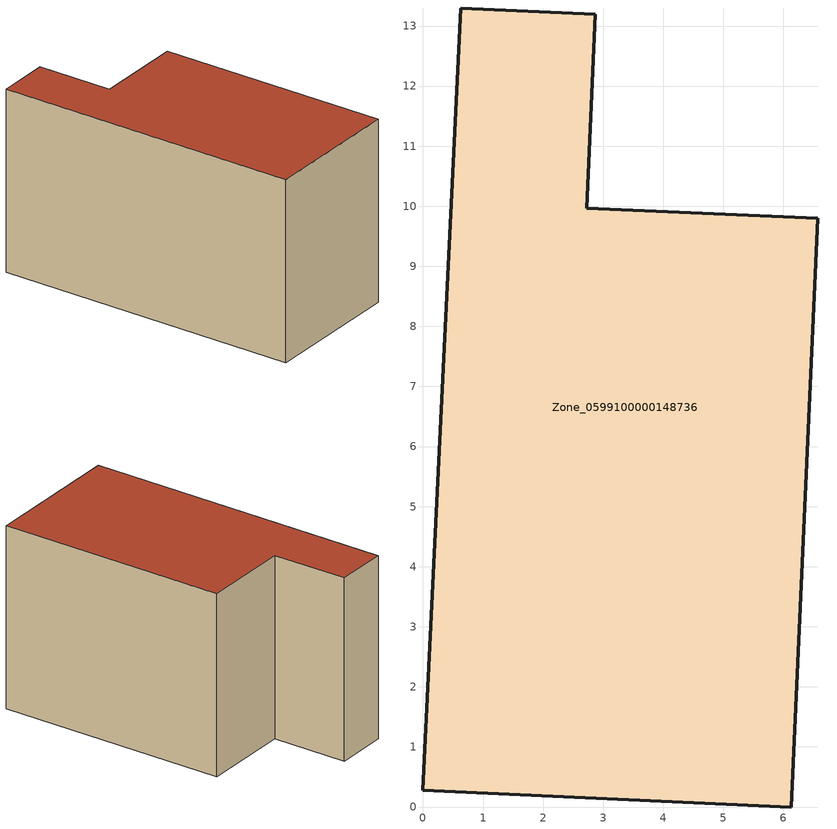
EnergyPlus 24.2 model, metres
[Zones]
Zone_0599100000148736
 floor ground (C_G): 0,0.28 0.63,13.3 2.87,13.2 2.73,9.97 6.57,9.8 6.13,0 z0.99
 wall outside (C_F): 2.73,9.97 2.87,13.2 0.63,13.3 0,0.28 6.13,0 6.57,9.8 2.73,9.97 z0.99:8.84
 roof outside (C_R): 6.13,0 6.57,9.8 2.73,9.97 2.87,13.2 0.63,13.3 0,0.28 z8.84
[BUILDING]
Pand.0599100000148736: North Axis=0; Terrain=City; Loads Convergence Tolerance Value=0.04; Temperature Convergence Tolerance Value=0.4; Solar Distribution=FullExterior; Maximum Number of Warmup Days=25; Minimum Number of Warmup Days=1
[Site:Location]
Rotterdam.The.Hague.AP_ZH_NLD Design_Conditions: Latitude=51.96; Longitude=4.45; Time Zone=1; Elevation=-4.5
[SITE:GROUNDTEMPERATURE:BUILDINGSURFACE]
18, 18, 18, 18, 18, 18, 18, 18, 18, 18, 18, 18
[MATERIAL] Thermal Absorptance=0.9; Solar Absorptance=0.7; Visible Absorptance=0.7
Name | Roughness | Thickness | Conductivity | Density | Specific Heat
G.TC.1975-1991 | MediumSmooth | 0.15 | 0.288461 | 540 | 1210
F.TC.1975-1991 | Rough | 0.3 | 0.230769 | 1920 | 840
R.TC.1975-1991 | MediumRough | 0.2 | 0.153846 | 1500 | 1000
[CONSTRUCTION]
C_G: G.TC.1975-1991
C_F: F.TC.1975-1991
C_R: R.TC.1975-1991
[ZONE]
Zone_0599100000148736: Type=1; Multiplier=1; Ceiling Height=Autocalculate; Volume=Autocalculate; Floor Area=autocalculate; Part of Total Floor Area=Yes
[ZONEINFILTRATION:DESIGNFLOWRATE]
Infil_Zone_0599100000148736: Zone or ZoneList or Space or SpaceList=Zone_0599100000148736; Schedule=AlwaysOn; Design Flow Rate Calculation Method=Flow/Area; Flow Rate per Floor Area=0.003; Constant Term Coefficient=1; Temperature Term Coefficient=0; Velocity Term Coefficient=0; Velocity Squared Term Coefficient=0
[HVACTEMPLATE:ZONE:IDEALLOADSAIRSYSTEM]
Zone_0599100000148736: Maximum Heating Supply Air Temperature=50; Minimum Cooling Supply Air Temperature=13; Maximum Heating Supply Air Humidity Ratio=0.0156; Minimum Cooling Supply Air Humidity Ratio=0.0077; Heating Limit=NoLimit; Cooling Limit=NoLimit; Dehumidification Control Type=ConstantSensibleHeatRatio; Cooling Sensible Heat Ratio=0.7; Dehumidification Setpoint=60; Humidification Control Type=None; Humidification Setpoint=30; Outdoor Air Method=None; Outdoor Air Flow Rate per Person=0.00944; Outdoor Air Flow Rate per Zone Floor Area=0; Outdoor Air Flow Rate per Zone=0; Demand Controlled Ventilation Type=None; Outdoor Air Economizer Type=NoEconomizer; Heat Recovery Type=None; Sensible Heat Recovery Effectiveness=0.7; Latent Heat Recovery Effectiveness=0.65
[ZONECONTROL:THERMOSTAT]
ThermostatControl_Zone_0599100000148736: Zone or ZoneList=Zone_0599100000148736; Control Type Schedule=DualSetpointControlType; Control 1=Thermostat_Zone_0599100000148736; Temperature Difference Between Cutout And Setpoint=0
[THERMOSTATSETPOINT:DUALSETPOINT]
Thermostat_Zone_0599100000148736: Heating Setpoint Temperature Schedule=HeatingSetpoint_Zone_0599100000148736; Cooling Setpoint Temperature Schedule=CoolingSetpoint_Zone_0599100000148736
[SCHEDULE:COMPACT]
HeatingSetpoint_Zone_0599100000148736: Through: 12/31, For: AllDays, Until: 24:00, 21
CoolingSetpoint_Zone_0599100000148736: Through: 12/31, For: AllDays, Until: 24:00, 24
DualSetpointControlType: Through: 12/31, For: AllDays, Until: 24:00, 4
AlwaysOn: Through: 12/31, For: AllDays, Until: 24:00, 1
